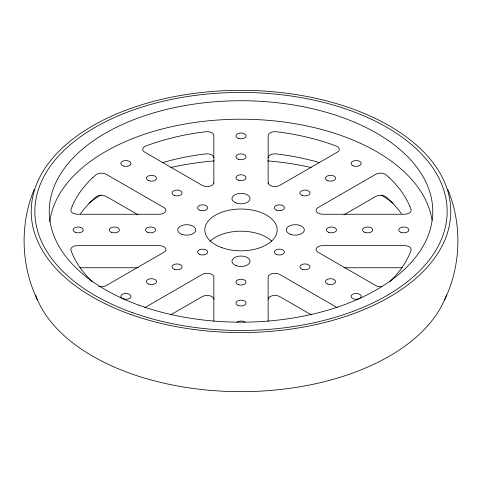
<?xml version="1.0" encoding="UTF-8"?>
<svg xmlns="http://www.w3.org/2000/svg" width="482" height="482" viewBox="0 0 482 482"><rect width="100%" height="100%" fill="white"/><g stroke="black" fill="none" stroke-linecap="round" stroke-linejoin="round"><path stroke-width="0.72" d="M213.851 321.181L213.863 277.228A6.79 3.922 0 0 0 209.784 273.613A6.79 3.922 0 0 0 202.422 274.354L144.66 307.715M268.143 183.166L268.149 135.683A6.802 3.928 0 0 1 276.168 131.725L281.476 132.405A173.839 100.364 0 0 1 331.55 144.341L336.147 146.022A6.796 3.922 0 0 1 337.34 152.131L279.578 185.492A6.79 3.922 0 0 1 272.216 186.227A6.79 3.922 0 0 1 268.137 182.612M34.144 189.486C19.684 224.642 20.895 265.733 37.457 299.961M72.095 206.555L70.914 209.622A6.802 3.928 0 0 0 77.777 214.249L159.06 214.255A6.79 3.922 0 0 0 165.32 211.899A6.79 3.922 0 0 0 164.043 207.652L106.263 174.297A6.796 3.922 0 0 0 95.683 174.99L92.773 177.647M444.543 299.961C461.105 265.733 462.316 224.642 447.856 189.486M170.622 314.879L202.422 296.508A6.79 3.922 0 0 1 209.784 295.773A6.79 3.922 0 0 1 213.863 299.388M343.967 214.791L375.617 196.523A6.802 3.928 0 0 1 386.136 196.999L389.052 199.65A173.839 100.364 0 0 1 401.404 213.616M79.849 267.751L138.316 267.751M344.015 267.751L401.964 267.751M337.219 307.643L279.753 274.451A6.79 3.922 0 0 0 272.444 273.559A6.79 3.922 0 0 0 268.137 277.09L268.149 321.265M138.075 214.815L106.263 196.457A6.796 3.922 0 0 0 95.683 197.144L92.773 199.801A173.839 100.364 0 0 0 80.47 213.791M311.39 314.879L279.753 296.611A6.79 3.922 0 0 0 272.444 295.719A6.79 3.922 0 0 0 268.137 299.244M389.052 177.49L386.136 174.839A6.802 3.928 0 0 0 375.617 174.37L318.132 207.549A6.79 3.922 0 0 0 316.59 211.767A6.79 3.922 0 0 0 322.693 214.255L404.398 214.249A6.796 3.922 0 0 0 411.032 209.435L409.839 206.374M213.857 183.196L213.851 135.587A6.796 3.922 0 0 0 205.519 131.755L200.217 132.442A173.839 100.364 0 0 0 150.185 144.443L145.594 146.13A6.802 3.928 0 0 0 144.781 152.204L202.247 185.389A6.79 3.922 0 0 0 209.556 186.281A6.79 3.922 0 0 0 213.863 182.756M89.031 203.018A191.764 110.715 0 0 1 101.027 194.867M170.749 167.525A191.764 110.715 0 0 1 214.345 160.904M267.643 160.904A191.764 110.715 0 0 1 311.239 167.519M381.244 195.029A191.764 110.715 0 0 1 393.21 203.199M446.471 294.936A209.772 121.109 0 0 1 241 391.655A209.772 121.109 0 0 1 35.529 294.936M210.248 241.072A36.18 20.889 0 0 1 271.752 241.072M49.773 221.63A191.764 110.715 0 0 1 239.717 119.211A191.764 110.715 0 0 1 432.017 220.147M122.518 298.587A5.067 2.922 0 0 1 124.151 293.64A5.067 2.922 0 0 1 130.869 296.852A5.067 2.922 0 0 1 122.765 298.701M236.903 322.205A5.067 2.922 0 0 1 245.097 322.205M359.235 298.701A5.067 2.922 0 0 1 351.131 296.852A5.067 2.922 0 0 1 357.849 293.64A5.067 2.922 0 0 1 359.482 298.587M98.828 286.386A6.802 3.928 0 0 0 106.383 285.471L163.868 252.297A6.79 3.922 0 0 0 165.41 248.073A6.79 3.922 0 0 0 159.307 245.591L77.602 245.597A6.796 3.922 0 0 0 70.968 250.405L72.161 253.466A173.839 100.364 0 0 0 92.478 281.904M72.077 206.489A173.839 100.364 0 0 1 92.755 177.575M389.697 281.753A173.839 100.364 0 0 0 409.905 253.291L411.086 250.224A6.802 3.928 0 0 0 404.223 245.597L322.94 245.591A6.79 3.922 0 0 0 316.68 247.941A6.79 3.922 0 0 0 317.957 252.194L375.737 285.543A6.796 3.922 0 0 0 381.425 286.67M389.034 177.424A173.839 100.364 0 0 1 409.814 206.308M162.392 162.657A173.839 100.364 0 0 1 200.217 154.602L205.519 153.909A6.796 3.922 0 0 1 213.851 157.741M268.149 157.843A6.802 3.928 0 0 1 276.168 153.879L281.476 154.565A173.839 100.364 0 0 1 319.331 162.573M132.369 312.613A206.151 119.024 0 0 0 447.049 215.195A206.151 119.024 0 0 0 143.582 106.564A206.151 119.024 0 0 0 132.369 312.613M130.459 314.391A209.772 121.109 0 0 0 450.67 215.261A209.772 121.109 0 0 0 141.871 104.721A209.772 121.109 0 0 0 130.459 314.391M138.991 305.208A191.764 110.715 0 0 0 432.631 215.587A191.764 110.715 0 0 0 151.372 113.577A191.764 110.715 0 0 0 138.991 305.208M221.931 247.676A36.18 20.889 0 0 0 277.162 230.577A36.18 20.889 0 0 0 223.901 211.514A36.18 20.889 0 0 0 221.931 247.676M236.228 203.024A9.044 5.224 0 0 0 250.044 198.759A9.044 5.224 0 0 0 236.734 193.981A9.044 5.224 0 0 0 236.228 203.024M75.644 232.457A5.067 2.922 0 0 0 83.247 229.92A5.067 2.922 0 0 0 75.644 227.39A5.067 2.922 0 0 0 75.644 232.457M111.559 232.36A5.067 2.922 0 0 0 119.415 230.107A5.067 2.922 0 0 0 112.107 227.299A5.067 2.922 0 0 0 111.559 232.36M147.884 232.408A5.067 2.922 0 0 0 155.608 230.01A5.067 2.922 0 0 0 148.143 227.347A5.067 2.922 0 0 0 147.884 232.408M181.955 234.354A9.044 5.224 0 0 0 195.77 230.089A9.044 5.224 0 0 0 182.461 225.317A9.044 5.224 0 0 0 181.955 234.354M174.243 269.287A5.067 2.922 0 0 0 182.094 267.028A5.067 2.922 0 0 0 174.779 264.232A5.067 2.922 0 0 0 174.243 269.287M148.781 284.109A5.067 2.922 0 0 0 156.517 281.711A5.067 2.922 0 0 0 149.059 279.042A5.067 2.922 0 0 0 148.781 284.109M238.198 305.474A5.067 2.922 0 0 0 246.055 303.22A5.067 2.922 0 0 0 238.747 300.419A5.067 2.922 0 0 0 238.198 305.474M238.337 284.633A5.067 2.922 0 0 0 246.061 282.235A5.067 2.922 0 0 0 238.596 279.572A5.067 2.922 0 0 0 238.337 284.633M236.228 265.69A9.044 5.224 0 0 0 250.044 261.425A9.044 5.224 0 0 0 236.734 256.653A9.044 5.224 0 0 0 236.228 265.69M302.166 269.287A5.067 2.922 0 0 0 310.016 267.028A5.067 2.922 0 0 0 302.702 264.232A5.067 2.922 0 0 0 302.166 269.287M327.874 284.109A5.067 2.922 0 0 0 335.611 281.711A5.067 2.922 0 0 0 328.152 279.042A5.067 2.922 0 0 0 327.874 284.109M290.501 234.354A9.044 5.224 0 0 0 304.317 230.089A9.044 5.224 0 0 0 291.007 225.317A9.044 5.224 0 0 0 290.501 234.354M174.243 195.433A5.067 2.922 0 0 0 182.094 193.174A5.067 2.922 0 0 0 174.779 190.378A5.067 2.922 0 0 0 174.243 195.433M148.781 180.708A5.067 2.922 0 0 0 156.517 178.316A5.067 2.922 0 0 0 149.059 175.647A5.067 2.922 0 0 0 148.781 180.708M123.199 165.935A5.067 2.922 0 0 0 130.929 163.543A5.067 2.922 0 0 0 123.476 160.874A5.067 2.922 0 0 0 123.199 165.935M238.337 180.184A5.067 2.922 0 0 0 246.061 177.786A5.067 2.922 0 0 0 238.596 175.123A5.067 2.922 0 0 0 238.337 180.184M238.47 159.343A5.067 2.922 0 0 0 246.067 156.807A5.067 2.922 0 0 0 238.47 154.276A5.067 2.922 0 0 0 238.47 159.343M238.47 138.448A5.067 2.922 0 0 0 246.067 135.918A5.067 2.922 0 0 0 238.47 133.387A5.067 2.922 0 0 0 238.47 138.448M353.463 165.935A5.067 2.922 0 0 0 361.193 163.543A5.067 2.922 0 0 0 353.74 160.874A5.067 2.922 0 0 0 353.463 165.935M327.874 180.708A5.067 2.922 0 0 0 335.611 178.316A5.067 2.922 0 0 0 328.152 175.647A5.067 2.922 0 0 0 327.874 180.708M302.166 195.433A5.067 2.922 0 0 0 310.016 193.174A5.067 2.922 0 0 0 302.702 190.378A5.067 2.922 0 0 0 302.166 195.433M328.796 232.408A5.067 2.922 0 0 0 336.52 230.01A5.067 2.922 0 0 0 329.055 227.347A5.067 2.922 0 0 0 328.796 232.408M364.832 232.36A5.067 2.922 0 0 0 372.694 230.107A5.067 2.922 0 0 0 365.386 227.299A5.067 2.922 0 0 0 364.832 232.36M401.018 232.36A5.067 2.922 0 0 0 408.875 230.107A5.067 2.922 0 0 0 401.566 227.299A5.067 2.922 0 0 0 401.018 232.36M276.656 254.544A5.067 2.922 0 0 0 284.44 252.207A5.067 2.922 0 0 0 277.042 249.483A5.067 2.922 0 0 0 276.656 254.544M276.656 210.23A5.067 2.922 0 0 0 284.44 207.893A5.067 2.922 0 0 0 277.042 205.169A5.067 2.922 0 0 0 276.656 210.23M199.897 210.23A5.067 2.922 0 0 0 207.682 207.893A5.067 2.922 0 0 0 200.283 205.169A5.067 2.922 0 0 0 199.897 210.23M199.897 254.544A5.067 2.922 0 0 0 207.682 252.207A5.067 2.922 0 0 0 200.283 249.483A5.067 2.922 0 0 0 199.897 254.544"/></g></svg>
